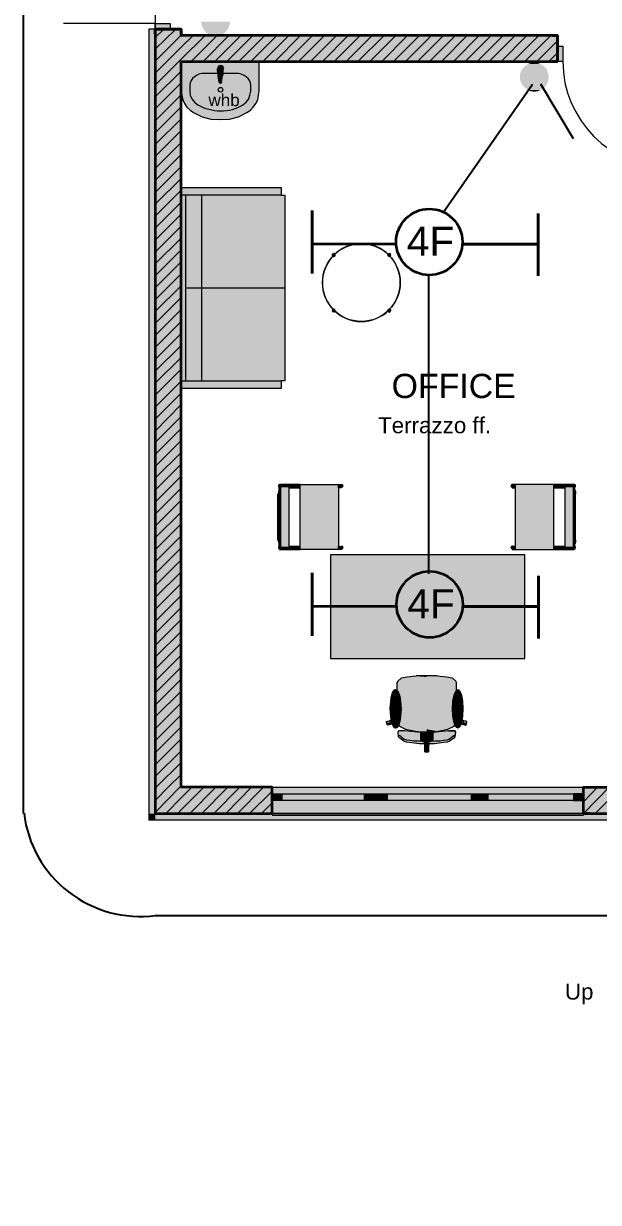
# Model space of a CAD drawing. Header units: millimetres. Extents: x 0 to 72213, y -495 to 58962.
# Drawn here: x 5160 to 14028, y 23092 to 41286 of the extents above; entities that cross this region are included whole.
import ezdxf

# ---------------------------------------------------------------- set-up
doc = ezdxf.new("R2010")
doc.units = ezdxf.units.MM
doc.header["$MEASUREMENT"] = 0
doc.layers.add('PDF_Geometry', color=7, linetype='Continuous', true_color=0xfd8379)
doc.layers.add('PDF_Solid Fills', color=7, linetype='Continuous', true_color=0xffffff)
doc.layers.add('PDF_Text', color=7, linetype='Continuous')
doc.styles.add('PDF Arial-BoldMT', font='arial.ttf')
doc.styles.add('PDF TimesNewRomanPSMT', font='arial.ttf')

msp = doc.modelspace()

# ---------------------------------------------------------------- linework, layer by layer
at = {"layer": 'PDF_Geometry', "color": 123, "lineweight": 18, "true_color": 0x70cdbd}
msp.add_lwpolyline([(7192, 56810), (7192, 29093), (18990, 29093), (18990, 23092), (27791, 23092), (27791, 29093), (57718, 29093), (57718, 56810)], close=True, dxfattribs=at)
at = {"layer": 'PDF_Geometry', "color": 1, "lineweight": 25}
for points in [[(5160, 29093), (5160, 43272)], [(13009, 40345), (11631, 38364)], [(13136, 40357), (13637, 39513)], [(11409, 37424), (11409, 32795)], [(7192, 27518), (15701, 27518)]]:
    msp.add_lwpolyline(points, dxfattribs=at)
at = {"layer": 'PDF_Geometry', "color": 30, "lineweight": 18, "true_color": 0xff6600}
msp.add_lwpolyline([(7192, 41285), (5776, 41285)], dxfattribs=at)
at = {"layer": 'PDF_Geometry', "color": 251, "lineweight": 18, "true_color": 0x696969}
msp.add_lwpolyline([(24299, 28998), (24299, 29093), (7192, 29093), (7192, 41202), (7091, 41202), (7091, 28998), (7192, 28998)], close=True, dxfattribs=at)
at = {"layer": 'PDF_Geometry', "color": 30, "lineweight": 20, "true_color": 0xff6600}
for points in [[(7192, 41202), (7192, 41285), (7421, 41285), (7421, 41202)], [(13396, 40935), (13479, 40935), (13479, 40700), (13396, 40700)]]:
    msp.add_lwpolyline(points, close=True, dxfattribs=at)
at = {"layer": 'PDF_Geometry', "lineweight": 9}
for points in [[(7192, 40891), (7510, 41202)], [(7192, 41069), (7326, 41202)], [(7192, 40707), (7592, 41107)], [(7192, 40338), (7592, 40738), (7961, 41100)], [(7192, 40523), (7592, 40923), (7776, 41100)], [(7745, 40700), (8145, 41100)], [(7929, 40700), (8329, 41100)], [(8113, 40700), (8513, 41100)], [(8297, 40700), (8697, 41100)], [(8481, 40700), (8881, 41100)], [(8665, 40700), (9065, 41100)], [(8850, 40700), (9250, 41100)], [(9034, 40700), (9434, 41100)], [(9218, 40700), (9618, 41100)], [(9402, 40700), (9802, 41100)], [(9586, 40700), (9986, 41100)], [(9770, 40700), (10170, 41100)], [(9954, 40700), (10354, 41100)], [(10139, 40700), (10539, 41100)], [(10316, 40700), (10723, 41100)], [(10501, 40700), (10901, 41100)], [(10685, 40700), (11085, 41100)], [(10869, 40700), (11269, 41100)], [(11053, 40700), (11453, 41100)], [(11237, 40700), (11637, 41100)], [(11421, 40700), (11821, 41100)], [(11605, 40700), (12005, 41100)], [(11790, 40700), (12190, 41100)], [(11974, 40700), (12374, 41100)], [(12158, 40700), (12558, 41100)], [(12342, 40700), (12742, 41100)], [(12526, 40700), (12926, 41100)], [(12710, 40700), (13110, 41100)], [(12894, 40700), (13294, 41100)], [(13079, 40700), (13396, 41018)], [(13263, 40700), (13396, 40834)], [(7192, 40154), (7592, 40554)], [(7192, 39970), (7592, 40370)], [(7192, 39786), (7592, 40186)], [(7192, 39602), (7592, 40002)], [(7192, 39418), (7592, 39818)], [(7192, 39234), (7592, 39634)], [(7192, 39049), (7592, 39449)], [(7192, 38865), (7592, 39265)], [(7192, 38681), (7592, 39081)], [(7192, 38497), (7592, 38897)], [(7192, 38313), (7592, 38713)], [(7192, 38129), (7592, 38529)], [(7192, 37945), (7592, 38345)], [(7192, 37760), (7592, 38160)], [(7192, 37576), (7592, 37976)], [(7192, 37392), (7592, 37792)], [(7192, 37208), (7592, 37608)], [(7192, 37024), (7592, 37424)], [(7192, 36840), (7592, 37240)], [(7192, 36656), (7592, 37056)], [(7192, 36471), (7592, 36871)], [(7192, 36287), (7592, 36687)], [(7192, 36103), (7592, 36503)], [(7192, 35919), (7592, 36319)], [(7192, 35735), (7592, 36135)], [(7192, 35551), (7592, 35951)], [(7192, 35366), (7592, 35767)], [(7192, 35182), (7592, 35582)], [(7192, 34998), (7592, 35405)], [(7192, 34820), (7592, 35220)], [(7192, 34636), (7592, 35036)], [(7192, 34452), (7592, 34852)], [(7192, 34268), (7592, 34668)], [(7192, 34084), (7592, 34484)], [(7192, 33900), (7592, 34300)], [(7192, 33716), (7592, 34116)], [(7192, 33531), (7592, 33931)], [(7192, 33347), (7592, 33747)], [(7192, 33163), (7592, 33563)], [(7192, 32979), (7592, 33379)], [(7192, 32795), (7592, 33195)], [(7192, 32611), (7592, 33011)], [(7192, 32427), (7592, 32827)], [(7192, 32242), (7592, 32642)], [(7192, 32058), (7592, 32458)], [(7192, 31874), (7592, 32274)], [(7192, 31690), (7592, 32090)], [(7192, 31506), (7592, 31906)], [(7192, 31322), (7592, 31722)], [(7192, 31137), (7592, 31538)], [(7192, 30953), (7592, 31353)], [(7192, 30769), (7592, 31169)], [(7192, 30585), (7592, 30985)], [(7192, 30401), (7592, 30801)], [(7192, 30217), (7592, 30617)], [(7192, 30033), (7592, 30433)], [(7192, 29848), (7592, 30249)], [(7192, 29664), (7592, 30064)], [(7592, 29880), (7205, 29499), (7192, 29480)], [(7592, 29696), (7389, 29499), (7192, 29296)], [(7592, 29512), (7573, 29499), (7192, 29112)], [(7357, 29093), (7592, 29334), (7757, 29499)], [(7541, 29093), (7592, 29150), (7942, 29499)], [(7726, 29093), (8126, 29499)], [(7910, 29093), (8310, 29499)], [(8094, 29093), (8494, 29499)], [(8278, 29093), (8678, 29499)], [(8462, 29093), (8862, 29499)], [(13796, 29093), (14196, 29499)], [(13796, 29277), (14012, 29499)], [(13796, 29461), (13828, 29499)], [(13980, 29093), (14380, 29499)], [(8646, 29093), (8996, 29442)], [(8831, 29093), (8996, 29258)]]:
    msp.add_lwpolyline(points, dxfattribs=at)
at = {"layer": 'PDF_Geometry', "color": 7, "lineweight": 35}
for points in [[(7192, 41202), (7192, 41126), (7192, 41202), (7421, 41202), (7592, 41202), (7592, 41126), (7592, 41202), (7592, 41126)], [(7592, 41202), (7421, 41202), (7192, 41202), (7192, 41126)], [(13396, 41100), (13320, 41100), (13396, 41100), (13396, 40935), (13396, 41100), (7592, 41100), (7592, 41202), (7421, 41202), (7192, 41202), (7192, 29093), (7592, 29093), (8996, 29093)], [(13320, 40700), (13396, 40700), (13396, 40935), (13396, 41100), (13320, 41100)], [(8894, 29093), (8996, 29093), (8996, 29296), (8996, 29398), (8996, 29499), (7592, 29499), (7592, 40700), (13396, 40700), (13396, 40935), (13396, 40700), (13320, 40700), (13396, 40700)], [(13898, 29093), (13796, 29093), (13796, 29296), (13796, 29398), (13796, 29499), (15199, 29499), (15199, 40700)], [(13796, 29093), (17549, 29093)]]:
    msp.add_lwpolyline(points, dxfattribs=at)
at = {"layer": 'PDF_Geometry', "color": 39, "lineweight": 13, "true_color": 0x563838}
for points in [[(7592, 40243), (7599, 40180), (7618, 40110), (7643, 40053), (7681, 39996), (7732, 39951), (7783, 39913), (7916, 39849), (8049, 39811), (8196, 39805), (8335, 39811), (8475, 39849), (8602, 39913), (8659, 39951), (8704, 39996), (8742, 40053), (8773, 40110), (8786, 40180), (8792, 40243), (8792, 40700), (7592, 40700)], [(9135, 38757), (9135, 38637), (7592, 38637), (7592, 38757)], [(9135, 35773), (9135, 35652), (7592, 35652), (7592, 35773)], [(10018, 33169), (9427, 33169), (9427, 33214), (9427, 34122), (9427, 34173), (10018, 34173), (10018, 34122), (10018, 33214)], [(13339, 33169), (13339, 33214), (13339, 34122), (13339, 34173), (12742, 34173), (12742, 34122), (12742, 33214), (12742, 33169)], [(9897, 33087), (9897, 31487), (12894, 31487), (12894, 33087)], [(11936, 30712), (11929, 30598), (11917, 30496), (11891, 30433), (11859, 30414), (11828, 30433), (11802, 30496), (11783, 30598), (11777, 30712), (11783, 30826), (11802, 30922), (11828, 30985), (11859, 31011), (11891, 30985), (11917, 30922), (11929, 30826)], [(11136, 30363), (11237, 30356), (11377, 30350), (11523, 30356), (11624, 30363), (11720, 30376), (11777, 30382), (11809, 30376), (11821, 30350), (11815, 30280), (11796, 30255), (11732, 30210), (11694, 30198), (11643, 30191), (11497, 30172), (11377, 30172), (11263, 30172), (11116, 30191), (11066, 30198), (11028, 30210), (10964, 30255), (10945, 30280), (10939, 30350), (10951, 30376), (10983, 30382), (11040, 30376)]]:
    msp.add_lwpolyline(points, close=True, dxfattribs=at)
for points in [[(8145, 40586), (8151, 40504)], [(8234, 40504), (8246, 40586)], [(8545, 40034), (8596, 40072), (8634, 40123), (8653, 40180), (8665, 40243), (8665, 40338), (8659, 40370), (8646, 40408), (8627, 40440), (8596, 40465), (8564, 40484), (8519, 40504), (8481, 40516), (8430, 40516), (7954, 40516), (7910, 40516), (7865, 40504), (7827, 40484), (7795, 40465), (7764, 40440), (7745, 40408), (7732, 40370), (7726, 40338), (7726, 40243), (7732, 40180), (7757, 40123), (7795, 40072), (7846, 40034)], [(8157, 40484), (8170, 40377)], [(8170, 40510), (8170, 40535), (8221, 40535), (8221, 40510)], [(8215, 40377), (8227, 40484)], [(7592, 38637), (7592, 35773)], [(7656, 38637), (7656, 35773)], [(7903, 38637), (7903, 35773)], [(9135, 38637), (9192, 38637), (9192, 35773), (9135, 35773)], [(9192, 37202), (7656, 37202)], [(9085, 33309), (9085, 34027)], [(9097, 34128), (9097, 33214)], [(9097, 34084), (9097, 33258)], [(9110, 33169), (9243, 33169), (9427, 33169), (9427, 33214), (9256, 33214), (9256, 34128), (9256, 34122), (9427, 34122), (9427, 34173), (9243, 34173), (9110, 34173)], [(9123, 33214), (9123, 34128), (9123, 33214)], [(10062, 34122), (10018, 34122), (10018, 34173), (10062, 34173)], [(12698, 34122), (12742, 34122), (12742, 34173), (12698, 34173)], [(13644, 33214), (13644, 34128), (13644, 33214)], [(13663, 33214), (13663, 34128)], [(13663, 34084), (13663, 33258)], [(13675, 33309), (13675, 34027)], [(10062, 33169), (10018, 33169), (10018, 33214), (10062, 33214)], [(12698, 33169), (12742, 33169), (12742, 33214), (12698, 33214)], [(11904, 30477), (11840, 30496), (11840, 30566), (11840, 30985), (11840, 31055), (11840, 31118), (11828, 31137), (11777, 31182), (11770, 31182), (11682, 31201), (11542, 31214), (11542, 31220), (11377, 31220), (11218, 31220), (11218, 31214), (11078, 31201), (10989, 31182), (10983, 31182), (10932, 31137), (10920, 31118), (10920, 31055), (10920, 30985), (10920, 30566), (10920, 30496), (10850, 30477)], [(10920, 30566), (10837, 30534), (10824, 30528), (10818, 30522), (10812, 30509), (10812, 30496), (10818, 30490), (10831, 30483), (10843, 30477), (10850, 30477), (10780, 30458), (10774, 30458), (10761, 30503), (10761, 30515), (10837, 30534)], [(11840, 30566), (11923, 30534), (11936, 30528), (11942, 30522), (11948, 30509), (11942, 30496), (11942, 30490), (11929, 30483), (11917, 30477), (11904, 30477), (11980, 30458), (11986, 30458), (11999, 30503), (11999, 30515), (11923, 30534)], [(10920, 30496), (10958, 30445), (11053, 30395), (11205, 30363), (11282, 30356), (11377, 30350), (11478, 30356), (11555, 30363), (11707, 30395), (11802, 30445), (11840, 30496)], [(11815, 30306), (11809, 30299), (11796, 30293), (11777, 30280), (11758, 30261), (11732, 30242), (11688, 30229), (11637, 30223), (11580, 30210), (11510, 30210), (11447, 30204), (11377, 30204), (11313, 30204), (11250, 30210), (11180, 30210), (11123, 30223), (11072, 30229), (11028, 30242), (11002, 30261), (10983, 30280), (10964, 30293), (10951, 30299), (10945, 30306)], [(11282, 30356), (11282, 30280), (11282, 30223), (11345, 30223), (11377, 30223), (11415, 30223), (11478, 30223), (11478, 30280), (11478, 30356)], [(11415, 30223), (11409, 30122), (11409, 30109), (11402, 30102), (11389, 30096), (11377, 30090), (11370, 30096), (11358, 30102), (11351, 30109), (11351, 30122), (11345, 30223)], [(11409, 30122), (11409, 30045), (11402, 30039), (11377, 30039), (11358, 30039), (11351, 30045), (11351, 30122)]]:
    msp.add_lwpolyline(points, dxfattribs=at)
for points in [[(8247, 40591, 0.414776), (8199, 40639, 0.413986), (8151, 40589)], [(8158, 40509, 0.119176), (8164, 40491, 0.256099), (8199, 40473, 0.255511), (8233, 40491, 0.122849), (8240, 40511)], [(8170, 40515, 0.413595), (8199, 40484, 0.414941), (8227, 40513)], [(8177, 40383, 0.376905), (8199, 40364, 0.378574), (8221, 40385)], [(9945, 37735, 0.413945), (9923, 37713, 0.287472), (9935, 37693, -0.019057), (9968, 37728)], [(9933, 37695, 0.109637), (9945, 37692, 0.413945), (9967, 37713, 0.115845), (9965, 37723)], [(10780, 37713, 0.413945), (10803, 37692, 0.109637), (10815, 37693, 0.020136), (10782, 37727)], [(10812, 37693, 0.287472), (10825, 37714, 0.413989), (10803, 37737, 0.284416), (10783, 37724)], [(10774, 36857, 0.109637), (10778, 36845, 0.019065), (10811, 36879)], [(10782, 36846, 0.284382), (10802, 36833, 0.413945), (10824, 36856, 0.286799), (10812, 36876, 0.115865), (10802, 36878, 0.413989), (10780, 36857)], [(9112, 34174, 0.393499), (9091, 34152, 0.259089), (9102, 34133)], [(10066, 34130, 0.41298), (10088, 34150, 0.413751), (10066, 34173)], [(12701, 34173, 0.415434), (12679, 34150, 0.414587), (12701, 34128)], [(13666, 34133, 0.259089), (13675, 34151, 0.394319), (13656, 34173), (13517, 34173), (13339, 34173), (13339, 34122), (13510, 34122), (13510, 34128), (13510, 33214), (13339, 33214), (13339, 33169), (13517, 33169), (13656, 33169)], [(9101, 33217, 0.258083), (9091, 33198, 0.394471), (9112, 33176)], [(10066, 33176, 0.414587), (10088, 33198, 0.412995), (10066, 33220)], [(12701, 33220, 0.414587), (12679, 33198, 0.416255), (12701, 33176)], [(13637, 33198, -0.258064), (13648, 33217, 0.258064), (13637, 33198, 0.394492), (13658, 33176, -0.394492), (13637, 33198)], [(13655, 33176, 0.395352), (13675, 33198, 0.258064), (13665, 33217)]]:
    msp.add_lwpolyline(points, format="xyb", dxfattribs=at)
at = {"layer": 'PDF_Geometry', "color": 1, "lineweight": 40}
for points in [[(9612, 37430), (9612, 38402)], [(13098, 37392), (13098, 38357)], [(11929, 37881), (13098, 37881)], [(9612, 31836), (9612, 32808)], [(13104, 31798), (13104, 32763)], [(11929, 32287), (13104, 32287)]]:
    msp.add_lwpolyline(points, dxfattribs=at)
at = {"layer": 'PDF_Geometry', "color": 1, "lineweight": 35}
for points in [[(10907, 37881), (9612, 37881)], [(10913, 32287), (9618, 32287)]]:
    msp.add_lwpolyline(points, dxfattribs=at)
at = {"layer": 'PDF_Geometry', "color": 39, "lineweight": 13, "true_color": 0x563838}
for points in [[(10371, 37889, 0.414214), (9771, 37289, 0.414102), (10370, 36687, 0.414214), (10971, 37289, 0.41427)], [(9935, 36876, 0.286799), (9923, 36857, 0.413989), (9945, 36835, 0.286801), (9965, 36847, 0.115845), (9967, 36855, 0.413945), (9945, 36878, 0.115897)], [(9136, 34152, -0.259089), (9125, 34133, 0.259089), (9136, 34152, 0.394386), (9115, 34174, -0.394319)], [(9269, 34151, 0.394319), (9248, 34173, -0.394319)], [(9259, 34133, 0.259089), (9269, 34152, -0.259089)], [(13525, 34173, 0.393493), (13504, 34150, -0.393493)], [(13505, 34152, 0.259089), (13515, 34133, -0.259089)], [(13659, 34174, 0.393499), (13638, 34152, 0.259089), (13648, 34133, -0.259089), (13638, 34152, -0.393493)], [(9115, 33176, 0.395345), (9135, 33198, 0.258083), (9125, 33217, -0.258083), (9135, 33198, -0.3953)], [(9248, 33177, 0.3953), (9269, 33199, -0.395345)], [(9269, 33198, 0.258083), (9258, 33217, -0.258083)], [(13514, 33217, 0.258064), (13504, 33198, -0.258064)], [(13504, 33198, 0.394492), (13525, 33176, -0.394414)]]:
    msp.add_lwpolyline(points, format="xyb", close=True, dxfattribs=at)
at = {"layer": 'PDF_Geometry', "color": 7, "lineweight": 0, "true_color": 0xffffff}
for points in [[(9961, 37722), (9916, 37722), (9961, 37722)], [(10824, 37722), (10780, 37722), (10824, 37722)], [(10824, 36859), (10812, 36878), (10824, 36859)], [(10951, 30953), (10856, 30953), (10951, 30953)], [(10926, 30998), (10875, 30998), (10926, 30998)], [(11904, 30953), (11809, 30953), (11904, 30953)], [(11878, 30998), (11834, 30998), (11878, 30998)], [(10977, 30795), (10824, 30795), (10977, 30795)], [(10964, 30884), (10837, 30884), (10964, 30884)], [(11936, 30795), (11783, 30795), (11936, 30795)], [(11923, 30884), (11790, 30884), (11923, 30884)], [(10983, 30712), (10818, 30712), (10983, 30712)], [(10977, 30623), (10824, 30623), (10977, 30623)], [(11936, 30712), (11777, 30712), (11936, 30712)], [(11936, 30623), (11783, 30623), (11936, 30623)], [(10964, 30534), (10837, 30534), (10964, 30534)], [(10951, 30464), (10856, 30464), (10951, 30464)], [(11923, 30534), (11790, 30534), (11923, 30534)], [(11904, 30464), (11809, 30464), (11904, 30464)], [(11878, 30426), (11834, 30426), (11878, 30426)]]:
    msp.add_lwpolyline(points, dxfattribs=at)
msp.add_lwpolyline([(10812, 36878), (10812, 36878), (10812, 36878)], close=True, dxfattribs=at)
at = {"layer": 'PDF_Geometry', "color": 7, "lineweight": 13}
for points in [[(8996, 29499), (13796, 29499), (13796, 29398), (13796, 29296), (13796, 29398), (13644, 29398), (13644, 29296), (13796, 29296), (13796, 29093), (8996, 29093), (8996, 29296), (8996, 29398)], [(8996, 29398), (9142, 29398), (9142, 29296), (8996, 29296)], [(10596, 29398), (10767, 29398), (10767, 29296), (10596, 29296), (10418, 29296), (10418, 29398)], [(12196, 29398), (12323, 29398), (12323, 29296), (12196, 29296), (12069, 29296), (12069, 29398)]]:
    msp.add_lwpolyline(points, close=True, dxfattribs=at)
for points in [[(9142, 29398), (10418, 29398)], [(10418, 29296), (9142, 29296)], [(10767, 29398), (12069, 29398)], [(12069, 29296), (10767, 29296)], [(12323, 29398), (13644, 29398)], [(13644, 29296), (12323, 29296)], [(8996, 29093), (8894, 29093)], [(13796, 29093), (13898, 29093)]]:
    msp.add_lwpolyline(points, dxfattribs=at)
at = {"layer": 'PDF_Geometry', "color": 251, "lineweight": 18, "true_color": 0x696969}
for points in [[(13796, 29093), (8996, 29093)], [(8996, 29067), (13796, 29067)]]:
    msp.add_lwpolyline(points, dxfattribs=at)
at = {"layer": 'PDF_Geometry', "color": 39, "lineweight": 13, "true_color": 0x563838}
msp.add_circle((8199, 40265), 34.9, dxfattribs=at)
at = {"layer": 'PDF_Geometry', "color": 1, "lineweight": 35}
for centre in [(11418, 37916), (11424, 32322)]:
    msp.add_circle(centre, 511, dxfattribs=at)
at = {"layer": 'PDF_Geometry', "color": 7, "lineweight": 0}
msp.add_circle((10371, 37289), 600, dxfattribs=at)
at = {"layer": 'PDF_Geometry', "color": 30, "lineweight": 18, "true_color": 0xff6600}
msp.add_arc((15120, 40704), 1641, 180, 270, dxfattribs=at)
at = {"layer": 'PDF_Geometry', "color": 39, "lineweight": 13, "true_color": 0x563838}
for centre, radius, start, end in [((8199, 40648), 708, 240.3479, 269.9286), ((8199, 40646), 708, 270.066, 299.6525), ((9945, 37721), 22.2, 25.9882, 90), ((10803, 37714), 28.6, 154.6821, 179.709), ((10416, 37327), 659, 222.946, 227.0553), ((9215, 34030), 124, 154.5705, 180.0066), ((13558, 34030), 124, 359.9937, 25.4276), ((9215, 33312), 124, 179.9934, 205.4295), ((13558, 33312), 124, 334.5724, 0.0063)]:
    msp.add_arc(centre, radius, start, end, dxfattribs=at)
at = {"layer": 'PDF_Geometry', "color": 1, "lineweight": 25}
msp.add_arc((6961, 29313), 1807, 186.7895, 277.4982, dxfattribs=at)
at = {"layer": 'PDF_Geometry', "color": 39, "lineweight": 13, "true_color": 0x563838}
msp.add_ellipse((10900, 30710), major_axis=(-1, 297), ratio=0.277601, start_param=1.959168483614812, end_param=8.242353790794398, dxfattribs=at)
at = {"layer": 'PDF_Solid Fills', "color": 1, "transparency": 33554559}
for points in [[(8342, 41316), (7897, 41316), (8342, 41278)], [(7897, 41316), (8342, 41278), (7903, 41278)], [(8342, 41278), (7903, 41278), (8329, 41240)], [(7903, 41278), (8329, 41240), (7916, 41240)], [(8329, 41240), (7916, 41240), (8310, 41202)], [(7916, 41240), (8310, 41202), (7935, 41202)], [(8310, 41202), (7935, 41202), (8284, 41170)], [(7935, 41202), (8284, 41170), (7954, 41170)], [(8284, 41170), (7954, 41170), (8259, 41138)], [(7954, 41170), (8259, 41138), (7986, 41138)], [(8259, 41138), (7986, 41138), (8221, 41119)], [(7986, 41138), (8221, 41119), (8024, 41119)], [(8221, 41119), (8024, 41119), (8183, 41107)], [(8024, 41119), (8183, 41107), (8062, 41107)], [(8183, 41107), (8062, 41107), (8145, 41094)], [(8062, 41107), (8145, 41094), (8100, 41094)], [(12850, 40580), (13244, 40542), (12831, 40542)], [(12875, 40611), (13231, 40580), (12850, 40580)], [(13231, 40580), (12850, 40580), (13244, 40542)], [(12907, 40637), (13206, 40611), (12875, 40611)], [(13206, 40611), (12875, 40611), (13231, 40580)], [(12939, 40662), (13174, 40637), (12907, 40637)], [(13174, 40637), (12907, 40637), (13206, 40611)], [(12977, 40675), (13136, 40662), (12939, 40662)], [(13136, 40662), (12939, 40662), (13174, 40637)], [(13021, 40681), (13098, 40675), (12977, 40675)], [(13098, 40675), (12977, 40675), (13136, 40662)], [(13060, 40681), (13021, 40681), (13098, 40675)], [(12831, 40542), (13256, 40504), (12818, 40504)], [(13256, 40504), (12818, 40504), (13263, 40459)], [(12818, 40504), (13263, 40459), (12818, 40459)], [(13263, 40459), (12818, 40459), (13256, 40421)], [(12818, 40459), (13256, 40421), (12818, 40421)], [(13256, 40421), (12818, 40421), (13244, 40383)], [(12818, 40421), (13244, 40383), (12831, 40383)], [(13244, 40542), (12831, 40542), (13256, 40504)], [(13244, 40383), (12831, 40383), (13231, 40345)], [(12831, 40383), (13231, 40345), (12850, 40345)], [(13231, 40345), (12850, 40345), (13206, 40313)], [(12850, 40345), (13206, 40313), (12875, 40313)], [(13206, 40313), (12875, 40313), (13174, 40281)], [(12875, 40313), (13174, 40281), (12907, 40281)], [(13174, 40281), (12907, 40281), (13136, 40262)], [(12907, 40281), (13136, 40262), (12939, 40262)], [(13136, 40262), (12939, 40262), (13098, 40243)], [(12939, 40262), (13098, 40243), (12977, 40243)], [(13098, 40243), (12977, 40243), (13060, 40237)], [(12977, 40243), (13060, 40237), (13021, 40237)]]:
    msp.add_solid(points, dxfattribs=at)
at = {"layer": 'PDF_Solid Fills', "transparency": 33554559}
for points in [[(7192, 29093), (7192, 41202), (7091, 29093)], [(7192, 41202), (7091, 29093), (7091, 41202)], [(7192, 41202), (7192, 41285), (7421, 41202)], [(7192, 41285), (7421, 41202), (7421, 41285)], [(7192, 29499), (7592, 29499), (7192, 41202)], [(7592, 29499), (7192, 41202), (7592, 41202)], [(7592, 40700), (13396, 40700), (7592, 41100)], [(13396, 40700), (7592, 41100), (13396, 41100)], [(13396, 40935), (13479, 40935), (13396, 40700)], [(13479, 40935), (13396, 40700), (13479, 40700)], [(8792, 40700), (7592, 40700), (8792, 40243)], [(7592, 40700), (8792, 40243), (7592, 40243)], [(8157, 40624), (8246, 40586), (8145, 40586)], [(8246, 40586), (8145, 40586), (8234, 40504)], [(8145, 40586), (8234, 40504), (8151, 40504)], [(8196, 40637), (8227, 40624), (8157, 40624)], [(8227, 40624), (8157, 40624), (8246, 40586)], [(8234, 40504), (8151, 40504), (8227, 40484)], [(8151, 40504), (8227, 40484), (8157, 40484)], [(8227, 40484), (8157, 40484), (8215, 40377)], [(8157, 40484), (8215, 40377), (8170, 40377)], [(8792, 40243), (7592, 40243), (8786, 40180)], [(7592, 40243), (8786, 40180), (7599, 40180)], [(8170, 40377), (8176, 40364), (8208, 40364)], [(8170, 40377), (8215, 40377), (8208, 40364)], [(8176, 40364), (8208, 40364), (8196, 40357)], [(8786, 40180), (7599, 40180), (8773, 40110)], [(7599, 40180), (8773, 40110), (7618, 40110)], [(8773, 40110), (7618, 40110), (8742, 40053)], [(7618, 40110), (8742, 40053), (7643, 40053)], [(8742, 40053), (7643, 40053), (8704, 39996)], [(7643, 40053), (8704, 39996), (7681, 39996)], [(8704, 39996), (7681, 39996), (8659, 39951)], [(7681, 39996), (8659, 39951), (7732, 39951)], [(8659, 39951), (7732, 39951), (8602, 39913)], [(7732, 39951), (8602, 39913), (7783, 39913)], [(8602, 39913), (7783, 39913), (8475, 39849)], [(7783, 39913), (8475, 39849), (7916, 39849)], [(7916, 39849), (8049, 39811), (8335, 39811)], [(7916, 39849), (8475, 39849), (8335, 39811)], [(8049, 39811), (8335, 39811), (8196, 39805)], [(9135, 38757), (7592, 38757), (9135, 38637)], [(7592, 38757), (9135, 38637), (7592, 38637)], [(9192, 38637), (7592, 38637), (9192, 35773)], [(7592, 38637), (9192, 35773), (7592, 35773)], [(9929, 37735), (9961, 37722), (9916, 37722)], [(9916, 37722), (9961, 37722), (9961, 37722)], [(9916, 37722), (9916, 37703), (9942, 37703)], [(9916, 37722), (9961, 37722), (9942, 37703)], [(9916, 37703), (9942, 37703), (9929, 37691)], [(9948, 37735), (9929, 37735), (9929, 37735)], [(9948, 37735), (9929, 37735), (9961, 37722)], [(10793, 37735), (10824, 37722), (10780, 37722)], [(10780, 37722), (10824, 37722), (10824, 37722)], [(10780, 37722), (10799, 37703), (10824, 37703)], [(10780, 37722), (10824, 37722), (10824, 37703)], [(10793, 37735), (10812, 37735), (10812, 37735)], [(10812, 37735), (10793, 37735), (10824, 37722)], [(10799, 37703), (10824, 37703), (10812, 37691)], [(9929, 36878), (9942, 36859), (9916, 36859)], [(9942, 36859), (9916, 36859), (9961, 36846)], [(9916, 36859), (9961, 36846), (9916, 36846)], [(9961, 36846), (9916, 36846), (9961, 36840)], [(9916, 36846), (9961, 36840), (9916, 36840)], [(9948, 36827), (9929, 36827), (9916, 36840)], [(9916, 36840), (9961, 36840), (9948, 36827)], [(9948, 36827), (9948, 36827), (9929, 36827)], [(10799, 36859), (10824, 36846), (10780, 36846)], [(10824, 36846), (10780, 36846), (10824, 36840)], [(10780, 36846), (10824, 36840), (10780, 36840)], [(10812, 36827), (10793, 36827), (10780, 36840)], [(10780, 36840), (10824, 36840), (10812, 36827)], [(10812, 36827), (10812, 36827), (10793, 36827)], [(10812, 36878), (10824, 36859), (10799, 36859)], [(10824, 36859), (10799, 36859), (10824, 36846)], [(9135, 35773), (7592, 35773), (9135, 35652)], [(7592, 35773), (9135, 35652), (7592, 35652)], [(9097, 34084), (9085, 34027), (9097, 33258)], [(9085, 34027), (9097, 33258), (9085, 33309)], [(9110, 34173), (9129, 34160), (9091, 34160)], [(9129, 34160), (9091, 34160), (9129, 34141)], [(9091, 34160), (9129, 34141), (9091, 34141)], [(9129, 34141), (9091, 34141), (9123, 34128)], [(9091, 34141), (9123, 34128), (9097, 34128)], [(9123, 34128), (9097, 34128), (9123, 33214)], [(9097, 34128), (9123, 33214), (9097, 33214)], [(9243, 34173), (9110, 34173), (9262, 34160)], [(9110, 34173), (9262, 34160), (9129, 34160)], [(9129, 34141), (9256, 34128), (9123, 34128)], [(9256, 34128), (9123, 34128), (9256, 33214)], [(9123, 34128), (9256, 33214), (9123, 33214)], [(9262, 34160), (9129, 34160), (9269, 34141)], [(9129, 34160), (9269, 34141), (9129, 34141)], [(9269, 34141), (9129, 34141), (9256, 34128)], [(9427, 34173), (9243, 34173), (9427, 34160)], [(9243, 34173), (9427, 34160), (9262, 34160)], [(9269, 34141), (9427, 34128), (9256, 34128)], [(9427, 34128), (9256, 34128), (9427, 34122)], [(9256, 34128), (9427, 34122), (9256, 34122)], [(9427, 34160), (9262, 34160), (9427, 34141)], [(9262, 34160), (9427, 34141), (9269, 34141)], [(9427, 34141), (9269, 34141), (9427, 34128)], [(10018, 34173), (9427, 34173), (10018, 34122)], [(9427, 34173), (10018, 34122), (9427, 34122)], [(10018, 34122), (9427, 34122), (10018, 33214)], [(9427, 34122), (10018, 33214), (9427, 33214)], [(10062, 34173), (10018, 34173), (10081, 34166)], [(10018, 34173), (10081, 34166), (10018, 34166)], [(10081, 34166), (10018, 34166), (10088, 34147)], [(10018, 34166), (10088, 34147), (10018, 34147)], [(10088, 34147), (10018, 34147), (10081, 34128)], [(10018, 34147), (10081, 34128), (10018, 34128)], [(10081, 34128), (10018, 34128), (10062, 34122)], [(10018, 34128), (10062, 34122), (10018, 34122)], [(12685, 34166), (12742, 34147), (12679, 34147)], [(12742, 34147), (12679, 34147), (12742, 34128)], [(12679, 34147), (12742, 34128), (12685, 34128)], [(12698, 34173), (12742, 34166), (12685, 34166)], [(12742, 34166), (12685, 34166), (12742, 34147)], [(12742, 34128), (12685, 34128), (12742, 34122)], [(12685, 34128), (12742, 34122), (12698, 34122)], [(12742, 34173), (12698, 34173), (12742, 34166)], [(13339, 34173), (12742, 34173), (13339, 34122)], [(12742, 34173), (13339, 34122), (12742, 34122)], [(13339, 34122), (12742, 34122), (13339, 33214)], [(12742, 34122), (13339, 33214), (12742, 33214)], [(13517, 34173), (13339, 34173), (13504, 34160)], [(13339, 34173), (13504, 34160), (13339, 34160)], [(13504, 34160), (13339, 34160), (13498, 34141)], [(13339, 34160), (13498, 34141), (13339, 34141)], [(13498, 34141), (13339, 34141), (13510, 34128)], [(13339, 34141), (13510, 34128), (13339, 34128)], [(13510, 34128), (13339, 34128), (13510, 34122)], [(13339, 34128), (13510, 34122), (13339, 34122)], [(13504, 34160), (13631, 34141), (13498, 34141)], [(13631, 34141), (13498, 34141), (13644, 34128)], [(13498, 34141), (13644, 34128), (13510, 34128)], [(13517, 34173), (13637, 34160), (13504, 34160)], [(13637, 34160), (13504, 34160), (13631, 34141)], [(13644, 34128), (13510, 34128), (13644, 33214)], [(13510, 34128), (13644, 33214), (13510, 33214)], [(13656, 34173), (13517, 34173), (13637, 34160)], [(13637, 34160), (13675, 34141), (13631, 34141)], [(13675, 34141), (13631, 34141), (13663, 34128)], [(13631, 34141), (13663, 34128), (13644, 34128)], [(13656, 34173), (13669, 34160), (13637, 34160)], [(13669, 34160), (13637, 34160), (13675, 34141)], [(13663, 34128), (13644, 34128), (13663, 33214)], [(13644, 34128), (13663, 33214), (13644, 33214)], [(13663, 34084), (13675, 34027), (13663, 33258)], [(13675, 34027), (13663, 33258), (13675, 33309)], [(9097, 33214), (9129, 33195), (9091, 33195)], [(9091, 33195), (9091, 33176), (9129, 33176)], [(9091, 33195), (9129, 33195), (9129, 33176)], [(9091, 33176), (9129, 33176), (9110, 33169)], [(9123, 33214), (9097, 33214), (9129, 33195)], [(9129, 33176), (9243, 33169), (9110, 33169)], [(9256, 33214), (9123, 33214), (9269, 33195)], [(9123, 33214), (9269, 33195), (9129, 33195)], [(9269, 33195), (9129, 33195), (9262, 33176)], [(9129, 33195), (9262, 33176), (9129, 33176)], [(9262, 33176), (9129, 33176), (9243, 33169)], [(9262, 33176), (9427, 33169), (9243, 33169)], [(9256, 33214), (9427, 33214), (9427, 33214)], [(9427, 33214), (9427, 33214), (9256, 33214)], [(9427, 33214), (9256, 33214), (9427, 33195)], [(9256, 33214), (9427, 33195), (9269, 33195)], [(9269, 33195), (9427, 33176), (9262, 33176)], [(9427, 33176), (9262, 33176), (9427, 33169)], [(9427, 33195), (9269, 33195), (9427, 33176)], [(10018, 33214), (9427, 33214), (10018, 33169)], [(9427, 33214), (10018, 33169), (9427, 33169)], [(10062, 33214), (10018, 33214), (10081, 33208)], [(10018, 33214), (10081, 33208), (10018, 33208)], [(10081, 33208), (10018, 33208), (10088, 33195)], [(10018, 33208), (10088, 33195), (10018, 33195)], [(10088, 33195), (10018, 33195), (10081, 33176)], [(10018, 33195), (10081, 33176), (10018, 33176)], [(10081, 33176), (10018, 33176), (10062, 33169)], [(10018, 33176), (10062, 33169), (10018, 33169)], [(12685, 33208), (12742, 33195), (12679, 33195)], [(12742, 33195), (12679, 33195), (12742, 33176)], [(12679, 33195), (12742, 33176), (12685, 33176)], [(12698, 33214), (12742, 33208), (12685, 33208)], [(12742, 33208), (12685, 33208), (12742, 33195)], [(12742, 33176), (12685, 33176), (12742, 33169)], [(12685, 33176), (12742, 33169), (12698, 33169)], [(12742, 33214), (12698, 33214), (12742, 33208)], [(13339, 33214), (12742, 33214), (13339, 33169)], [(12742, 33214), (13339, 33169), (12742, 33169)], [(13339, 33214), (13510, 33214), (13510, 33214)], [(13510, 33214), (13510, 33214), (13339, 33214)], [(13510, 33214), (13339, 33214), (13498, 33195)], [(13339, 33214), (13498, 33195), (13339, 33195)], [(13498, 33195), (13339, 33195), (13504, 33176)], [(13339, 33195), (13504, 33176), (13339, 33176)], [(13504, 33176), (13339, 33176), (13517, 33169)], [(13339, 33176), (13517, 33169), (13339, 33169)], [(13510, 33214), (13631, 33195), (13498, 33195)], [(13631, 33195), (13498, 33195), (13637, 33176)], [(13498, 33195), (13637, 33176), (13504, 33176)], [(13637, 33176), (13504, 33176), (13656, 33169)], [(13504, 33176), (13656, 33169), (13517, 33169)], [(13644, 33214), (13510, 33214), (13631, 33195)], [(13644, 33214), (13675, 33195), (13631, 33195)], [(13631, 33195), (13637, 33176), (13669, 33176)], [(13631, 33195), (13675, 33195), (13669, 33176)], [(13637, 33176), (13669, 33176), (13656, 33169)], [(13663, 33214), (13644, 33214), (13675, 33195)], [(12894, 33087), (12894, 31487), (9897, 33087)], [(12894, 31487), (9897, 33087), (9897, 31487)], [(10932, 31137), (11377, 31118), (10920, 31118)], [(11377, 31118), (10920, 31118), (11377, 31055)], [(10920, 31118), (11377, 31055), (10920, 31055)], [(10983, 31182), (11377, 31137), (10932, 31137)], [(11377, 31137), (10932, 31137), (11377, 31118)], [(11377, 31182), (10989, 31182), (10983, 31182)], [(11377, 31182), (10983, 31182), (11377, 31137)], [(11078, 31201), (11377, 31182), (10989, 31182)], [(10989, 31182), (11377, 31182), (11377, 31182)], [(11218, 31214), (11377, 31201), (11078, 31201)], [(11377, 31201), (11078, 31201), (11377, 31182)], [(11377, 31220), (11218, 31220), (11218, 31220)], [(11377, 31220), (11218, 31220), (11377, 31214)], [(11218, 31220), (11377, 31214), (11218, 31214)], [(11377, 31214), (11218, 31214), (11377, 31201)], [(11377, 31220), (11542, 31220), (11542, 31220)], [(11542, 31220), (11377, 31220), (11542, 31214)], [(11377, 31220), (11542, 31214), (11377, 31214)], [(11542, 31214), (11377, 31214), (11682, 31201)], [(11377, 31214), (11682, 31201), (11377, 31201)], [(11682, 31201), (11377, 31201), (11770, 31182)], [(11377, 31201), (11770, 31182), (11377, 31182)], [(11777, 31182), (11777, 31182), (11377, 31182)], [(11777, 31182), (11377, 31182), (11770, 31182)], [(11777, 31182), (11377, 31182), (11828, 31137)], [(11377, 31182), (11828, 31137), (11377, 31137)], [(11828, 31137), (11377, 31137), (11840, 31118)], [(11377, 31137), (11840, 31118), (11377, 31118)], [(11840, 31118), (11377, 31118), (11840, 31055)], [(11377, 31118), (11840, 31055), (11377, 31055)], [(10856, 30953), (10964, 30884), (10837, 30884)], [(10875, 30998), (10951, 30953), (10856, 30953)], [(10856, 30953), (10951, 30953), (10951, 30953)], [(10951, 30953), (10856, 30953), (10964, 30884)], [(10901, 31011), (10926, 30998), (10875, 30998)], [(10875, 30998), (10926, 30998), (10926, 30998)], [(10926, 30998), (10875, 30998), (10951, 30953)], [(11377, 31055), (10920, 31055), (11377, 30985)], [(10920, 31055), (11377, 30985), (10920, 30985)], [(11377, 30985), (10920, 30985), (11377, 30566)], [(10920, 30985), (11377, 30566), (10920, 30566)], [(11840, 31055), (11377, 31055), (11840, 30985)], [(11377, 31055), (11840, 30985), (11377, 30985)], [(11840, 30985), (11377, 30985), (11840, 30566)], [(11377, 30985), (11840, 30566), (11377, 30566)], [(11809, 30953), (11923, 30884), (11790, 30884)], [(11834, 30998), (11904, 30953), (11809, 30953)], [(11809, 30953), (11904, 30953), (11904, 30953)], [(11904, 30953), (11809, 30953), (11923, 30884)], [(11859, 31011), (11878, 30998), (11834, 30998)], [(11834, 30998), (11878, 30998), (11878, 30998)], [(11878, 30998), (11834, 30998), (11904, 30953)], [(10824, 30795), (10983, 30712), (10818, 30712)], [(10837, 30884), (10977, 30795), (10824, 30795)], [(10824, 30795), (10977, 30795), (10977, 30795)], [(10977, 30795), (10824, 30795), (10983, 30712)], [(10837, 30884), (10964, 30884), (10964, 30884)], [(10964, 30884), (10837, 30884), (10977, 30795)], [(11783, 30795), (11936, 30712), (11777, 30712)], [(11790, 30884), (11936, 30795), (11783, 30795)], [(11783, 30795), (11936, 30795), (11936, 30795)], [(11936, 30795), (11783, 30795), (11936, 30712)], [(11790, 30884), (11923, 30884), (11923, 30884)], [(11923, 30884), (11790, 30884), (11936, 30795)], [(10818, 30712), (10983, 30712), (10983, 30712)], [(10983, 30712), (10818, 30712), (10977, 30623)], [(10818, 30712), (10977, 30623), (10824, 30623)], [(10824, 30623), (10977, 30623), (10977, 30623)], [(10977, 30623), (10824, 30623), (10964, 30534)], [(10824, 30623), (10964, 30534), (10837, 30534)], [(10920, 30566), (11377, 30534), (10837, 30534)], [(11377, 30566), (10920, 30566), (11377, 30534)], [(11840, 30566), (11377, 30566), (11923, 30534)], [(11377, 30566), (11923, 30534), (11377, 30534)], [(11777, 30712), (11936, 30712), (11936, 30712)], [(11936, 30712), (11777, 30712), (11936, 30623)], [(11777, 30712), (11936, 30623), (11783, 30623)], [(11783, 30623), (11936, 30623), (11936, 30623)], [(11936, 30623), (11783, 30623), (11923, 30534)], [(11783, 30623), (11923, 30534), (11790, 30534)], [(10837, 30534), (11377, 30515), (10761, 30515)], [(11377, 30515), (10761, 30515), (11377, 30503)], [(10761, 30515), (11377, 30503), (10761, 30503)], [(11377, 30503), (10761, 30503), (11377, 30496)], [(10761, 30503), (11377, 30496), (10761, 30496)], [(10920, 30496), (10761, 30496), (10850, 30477)], [(10761, 30496), (10850, 30477), (10767, 30477)], [(10767, 30477), (10774, 30458), (10793, 30458)], [(10767, 30477), (10850, 30477), (10793, 30458)], [(10774, 30458), (10793, 30458), (10780, 30458)], [(11377, 30534), (10837, 30534), (11377, 30515)], [(10837, 30534), (10964, 30534), (10964, 30534)], [(10964, 30534), (10837, 30534), (10951, 30464)], [(10837, 30534), (10951, 30464), (10856, 30464)], [(10856, 30464), (10951, 30464), (10951, 30464)], [(10951, 30464), (10856, 30464), (10926, 30426)], [(10856, 30464), (10926, 30426), (10875, 30426)], [(10926, 30426), (10875, 30426), (10901, 30414)], [(10875, 30426), (10926, 30426), (10926, 30426)], [(10926, 30426), (10926, 30426), (10875, 30426)], [(11377, 30496), (10920, 30496), (11377, 30445)], [(10920, 30496), (11377, 30445), (10958, 30445)], [(11377, 30445), (10958, 30445), (11377, 30395)], [(10958, 30445), (11377, 30395), (11053, 30395)], [(11377, 30395), (11053, 30395), (11377, 30363)], [(11053, 30395), (11377, 30363), (11205, 30363)], [(11923, 30534), (11377, 30534), (11999, 30515)], [(11377, 30534), (11999, 30515), (11377, 30515)], [(11999, 30515), (11377, 30515), (11999, 30503)], [(11377, 30515), (11999, 30503), (11377, 30503)], [(11999, 30503), (11377, 30503), (11999, 30496)], [(11377, 30503), (11999, 30496), (11377, 30496)], [(11840, 30496), (11377, 30496), (11802, 30445)], [(11377, 30496), (11802, 30445), (11377, 30445)], [(11802, 30445), (11377, 30445), (11707, 30395)], [(11377, 30445), (11707, 30395), (11377, 30395)], [(11707, 30395), (11377, 30395), (11555, 30363)], [(11377, 30395), (11555, 30363), (11377, 30363)], [(11790, 30534), (11923, 30534), (11923, 30534)], [(11923, 30534), (11790, 30534), (11904, 30464)], [(11790, 30534), (11904, 30464), (11809, 30464)], [(11809, 30464), (11904, 30464), (11904, 30464)], [(11904, 30464), (11809, 30464), (11885, 30426)], [(11809, 30464), (11885, 30426), (11834, 30426)], [(11885, 30426), (11878, 30426), (11834, 30426)], [(11834, 30426), (11878, 30426), (11859, 30414)], [(11999, 30496), (11840, 30496), (11993, 30477)], [(11840, 30496), (11993, 30477), (11904, 30477)], [(11904, 30477), (11967, 30458), (11986, 30458)], [(11904, 30477), (11993, 30477), (11986, 30458)], [(11967, 30458), (11986, 30458), (11980, 30458)], [(10945, 30363), (11237, 30356), (10939, 30356)], [(11237, 30356), (10939, 30356), (11332, 30350)], [(10939, 30356), (11332, 30350), (10939, 30350)], [(11377, 30350), (11377, 30350), (10939, 30350)], [(11377, 30350), (10939, 30350), (11332, 30350)], [(11377, 30350), (10939, 30350), (11377, 30280)], [(10939, 30350), (11377, 30280), (10945, 30280)], [(10951, 30376), (11136, 30363), (10945, 30363)], [(11136, 30363), (10945, 30363), (11237, 30356)], [(11377, 30280), (10945, 30280), (11377, 30255)], [(10945, 30280), (11377, 30255), (10964, 30255)], [(10958, 30376), (11047, 30376), (10951, 30376)], [(11047, 30376), (10951, 30376), (11136, 30363)], [(10983, 30382), (11040, 30376), (10958, 30376)], [(11040, 30376), (10958, 30376), (11047, 30376)], [(11377, 30255), (10964, 30255), (11377, 30210)], [(10964, 30255), (11377, 30210), (11028, 30210)], [(11377, 30210), (11028, 30210), (11377, 30198)], [(11028, 30210), (11377, 30198), (11066, 30198)], [(11377, 30363), (11205, 30363), (11377, 30356)], [(11205, 30363), (11377, 30356), (11282, 30356)], [(11377, 30356), (11282, 30356), (11377, 30280)], [(11282, 30356), (11377, 30280), (11282, 30280)], [(11377, 30280), (11282, 30280), (11377, 30223)], [(11282, 30280), (11377, 30223), (11282, 30223)], [(11377, 30223), (11345, 30223), (11377, 30122)], [(11345, 30223), (11377, 30122), (11351, 30122)], [(11555, 30363), (11377, 30363), (11478, 30356)], [(11377, 30363), (11478, 30356), (11377, 30356)], [(11478, 30356), (11377, 30356), (11478, 30280)], [(11377, 30356), (11478, 30280), (11377, 30280)], [(11821, 30350), (11428, 30350), (11377, 30350)], [(11821, 30350), (11377, 30350), (11815, 30280)], [(11377, 30350), (11815, 30280), (11377, 30280)], [(11478, 30280), (11377, 30280), (11478, 30223)], [(11377, 30280), (11478, 30223), (11377, 30223)], [(11815, 30280), (11377, 30280), (11796, 30255)], [(11377, 30280), (11796, 30255), (11377, 30255)], [(11796, 30255), (11377, 30255), (11732, 30210)], [(11377, 30255), (11732, 30210), (11377, 30210)], [(11415, 30223), (11377, 30223), (11409, 30122)], [(11377, 30223), (11409, 30122), (11377, 30122)], [(11732, 30210), (11377, 30210), (11694, 30198)], [(11377, 30210), (11694, 30198), (11377, 30198)], [(11523, 30356), (11821, 30350), (11428, 30350)], [(11428, 30350), (11821, 30350), (11821, 30350)], [(11624, 30363), (11821, 30356), (11523, 30356)], [(11821, 30356), (11523, 30356), (11821, 30350)], [(11707, 30376), (11815, 30363), (11624, 30363)], [(11815, 30363), (11624, 30363), (11821, 30356)], [(11720, 30376), (11809, 30376), (11707, 30376)], [(11809, 30376), (11707, 30376), (11815, 30363)], [(11777, 30382), (11802, 30376), (11720, 30376)], [(11802, 30376), (11720, 30376), (11809, 30376)], [(11377, 30198), (11066, 30198), (11377, 30191)], [(11066, 30198), (11377, 30191), (11116, 30191)], [(11377, 30172), (11263, 30172), (11116, 30191)], [(11116, 30191), (11377, 30191), (11377, 30172)], [(11377, 30172), (11377, 30172), (11263, 30172)], [(11377, 30122), (11351, 30122), (11377, 30045)], [(11351, 30122), (11377, 30045), (11351, 30045)], [(11377, 30045), (11351, 30045), (11377, 30039)], [(11351, 30045), (11377, 30039), (11358, 30039)], [(11694, 30198), (11377, 30198), (11643, 30191)], [(11377, 30198), (11643, 30191), (11377, 30191)], [(11497, 30172), (11377, 30172), (11377, 30191)], [(11377, 30191), (11643, 30191), (11497, 30172)], [(11497, 30172), (11497, 30172), (11377, 30172)], [(11409, 30122), (11377, 30122), (11409, 30045)], [(11377, 30122), (11409, 30045), (11377, 30045)], [(11409, 30045), (11377, 30045), (11402, 30039)], [(11377, 30045), (11402, 30039), (11377, 30039)], [(7592, 29499), (7192, 29093), (7192, 29499)], [(7592, 29499), (7592, 29093), (7192, 29093)], [(7592, 29093), (8996, 29093), (7592, 29499)], [(8996, 29093), (7592, 29499), (8996, 29499)], [(8996, 29093), (13796, 29093), (8996, 29499)], [(13796, 29093), (8996, 29499), (13796, 29499)], [(13796, 29093), (17549, 29093), (13796, 29499)], [(17549, 29093), (13796, 29499), (17549, 29499)], [(8996, 29398), (9142, 29398), (8996, 29296)], [(9142, 29398), (8996, 29296), (9142, 29296)], [(10418, 29296), (9142, 29296), (10418, 29398)], [(9142, 29296), (10418, 29398), (9142, 29398)], [(10596, 29296), (10418, 29296), (10596, 29398)], [(10418, 29296), (10596, 29398), (10418, 29398)], [(10596, 29398), (10767, 29398), (10596, 29296)], [(10767, 29398), (10596, 29296), (10767, 29296)], [(12069, 29296), (10767, 29296), (12069, 29398)], [(10767, 29296), (12069, 29398), (10767, 29398)], [(12196, 29296), (12069, 29296), (12196, 29398)], [(12069, 29296), (12196, 29398), (12069, 29398)], [(12196, 29398), (12323, 29398), (12196, 29296)], [(12323, 29398), (12196, 29296), (12323, 29296)], [(13644, 29296), (12323, 29296), (13644, 29398)], [(12323, 29296), (13644, 29398), (12323, 29398)], [(13796, 29296), (13644, 29296), (13796, 29398)], [(13644, 29296), (13796, 29398), (13644, 29398)], [(7192, 29093), (7091, 28998), (7091, 29093)], [(7192, 29093), (7192, 28998), (7091, 28998)], [(7192, 28998), (24299, 28998), (7192, 29093)], [(24299, 28998), (7192, 29093), (24299, 29093)], [(13796, 29093), (8996, 29093), (13796, 29067)], [(8996, 29093), (13796, 29067), (8996, 29067)]]:
    msp.add_solid(points, dxfattribs=at)

# ---------------------------------------------------------------- texts
at = {"layer": 'PDF_Text', "attachment_point": 4, "style": 'PDF Arial-BoldMT'}
for s, insert, char_height in [('whb', (8012, 40105), 188.2), ('OFFICE', (10838, 35691), 373.8), ('Terrazzo ff.', (10628, 35085), 247.01), ('Up', (13511, 26309), 247)]:
    msp.add_mtext(s, dxfattribs=dict(at, insert=insert, char_height=char_height))
at = {"layer": 'PDF_Text', "color": 1, "char_height": 448.7, "attachment_point": 4, "style": 'PDF TimesNewRomanPSMT'}
for insert in [(11072, 37927), (11079, 32332)]:
    msp.add_mtext('4F', dxfattribs=dict(at, insert=insert))

doc.saveas('drawing.dxf')
